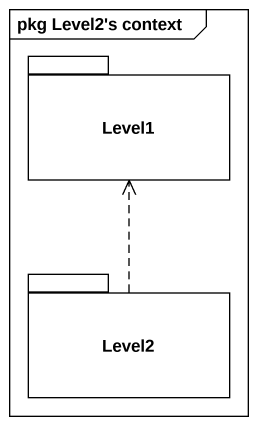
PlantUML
@startuml
mainframe pkg Level2's context
package Level1 {
}
package Level2 {
}
Level2 .up.> Level1
@enduml
